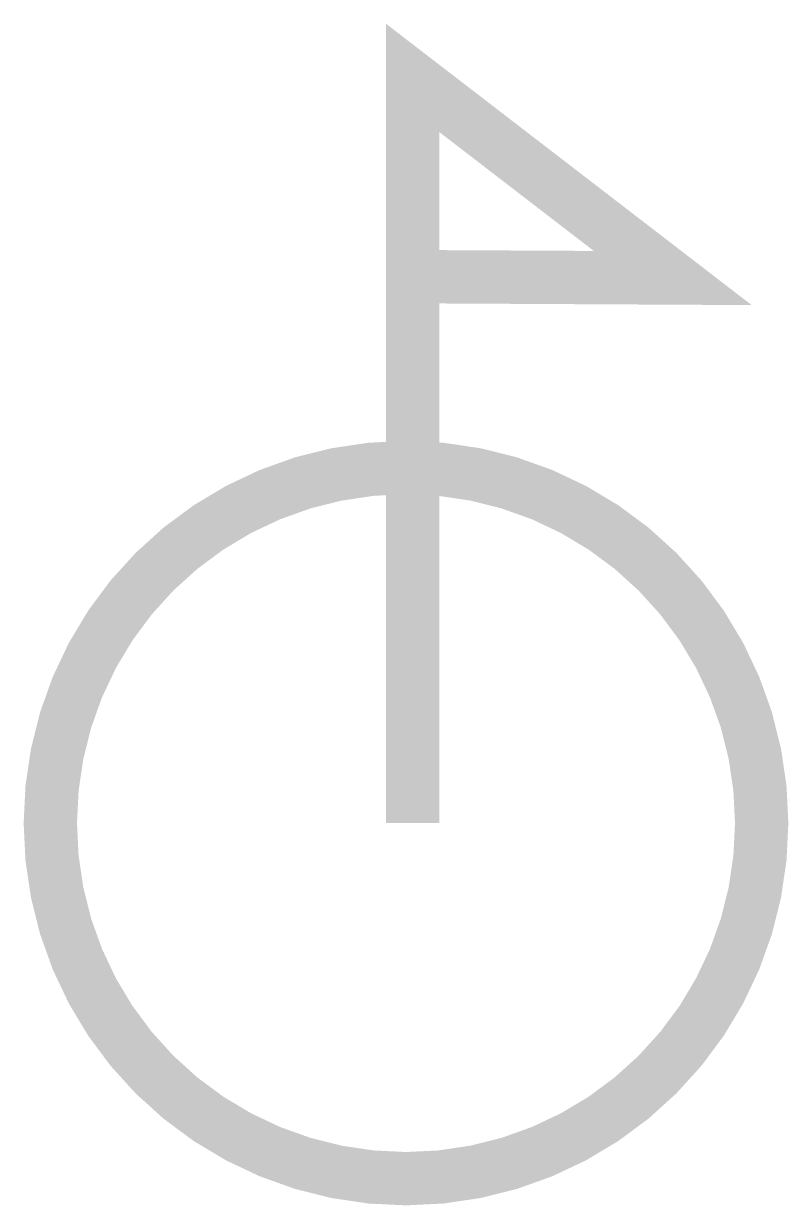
# Model space of a CAD drawing. Extents: x -0.15 to 4.15, y -0.15 to 6.5.
import ezdxf

# ---------------------------------------------------------------- set-up
doc = ezdxf.new("R2010")
doc.units = 0
doc.header["$MEASUREMENT"] = 0
doc.layers.get('0').update_dxf_attribs({"linetype": 'CONTINUOUS'})

msp = doc.modelspace()

# ---------------------------------------------------------------- linework, layer by layer
at = {"color": 7, "const_width": 0.3}
msp.add_lwpolyline([(2.0368, 2), (2.0368, 6.1924), (3.5, 5.0663), (1.9692, 5.0743)], dxfattribs=at)
at = {"const_width": 0.3}
msp.add_lwpolyline([(2, 0, 1), (2, 4, 1), (2, 0, 1)], format="xyb", dxfattribs=at)

doc.saveas('drawing.dxf')
